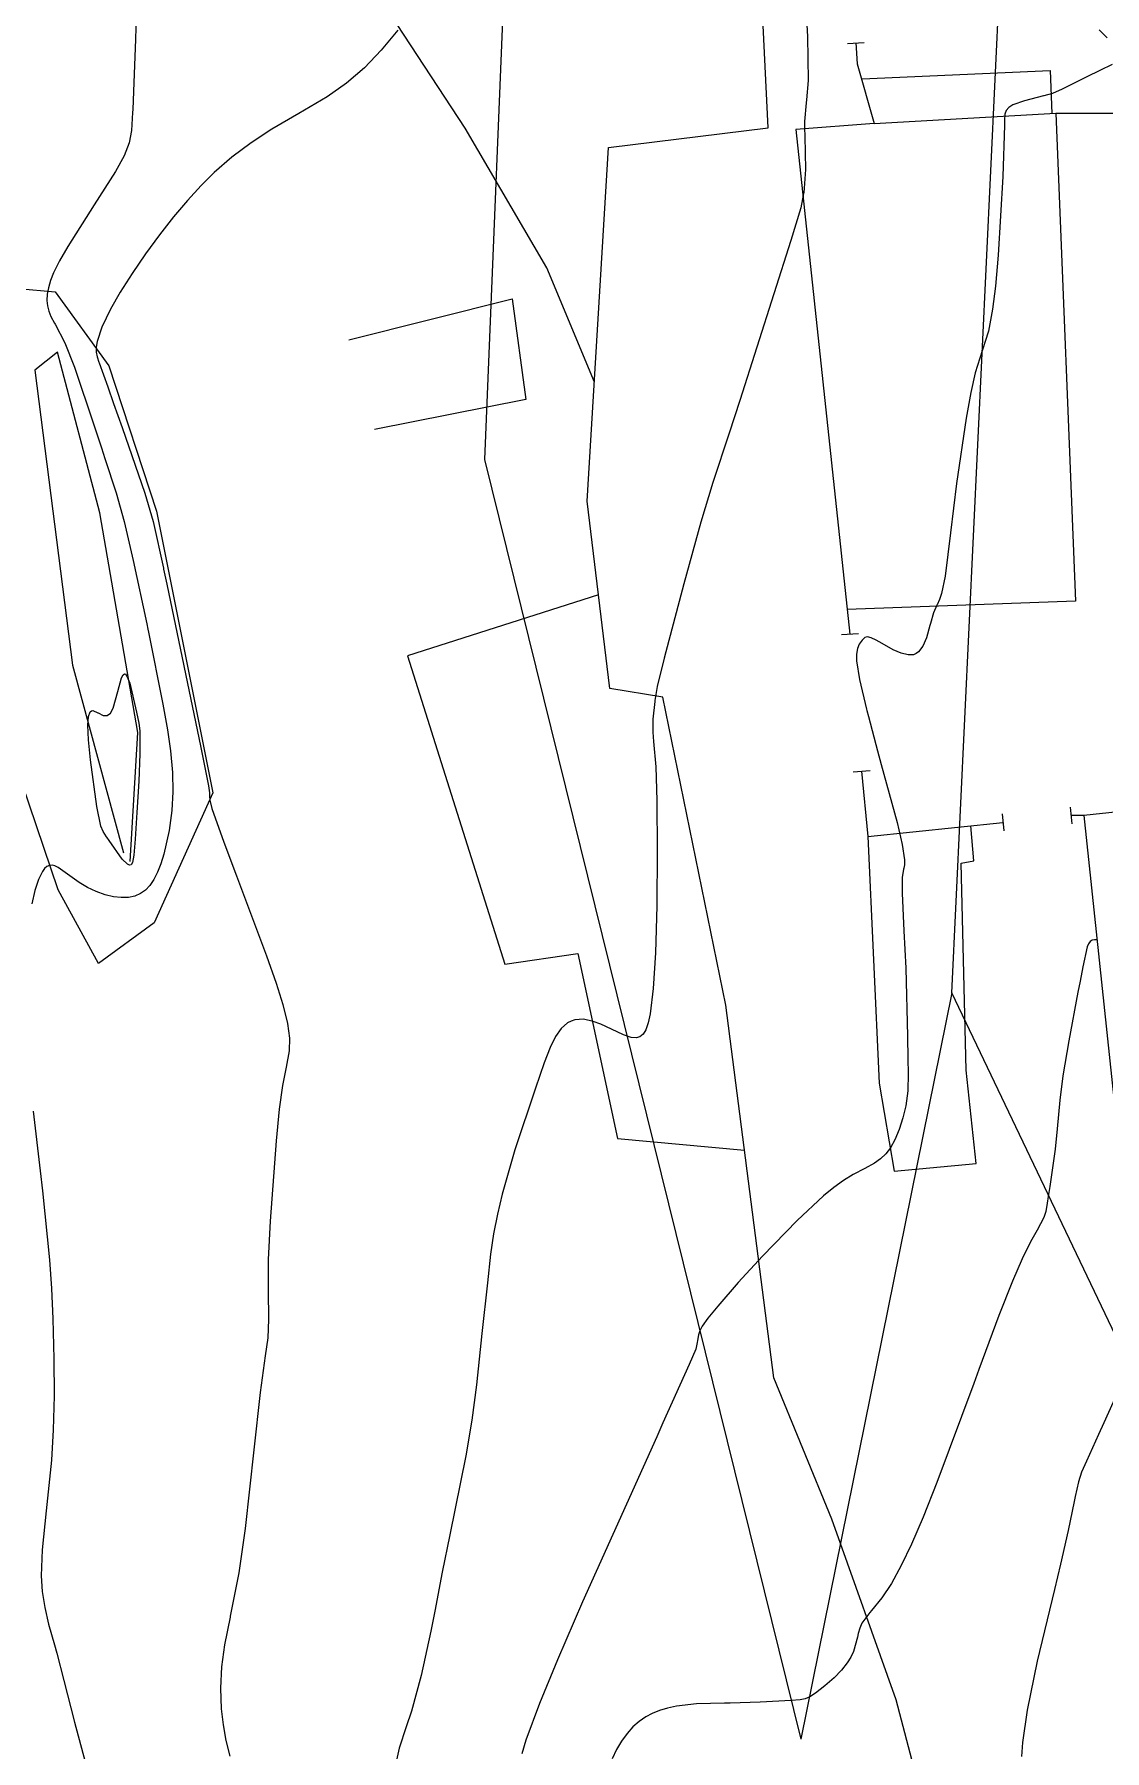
# Model space of a CAD drawing. Header units: metres. Extents: x 1233805 to 1234355, y 654698 to 655114.
# Drawn here: x 1234169.8 to 1234201.7, y 654731.7 to 654782.8 of the extents above; entities that cross this region are included whole.
import ezdxf

# ---------------------------------------------------------------- set-up
doc = ezdxf.new("R2010")
doc.units = ezdxf.units.M

msp = doc.modelspace()

# ---------------------------------------------------------------- linework, layer by layer
at = {"layer": 'ИИ_ГИДРОГРАФИЯ', "lineweight": 0, "elevation": 6.147}
msp.add_lwpolyline([(1234172.685, 654758.167), (1234172.914, 654762.006), (1234171.784, 654768.546), (1234170.527, 654773.323), (1234169.85, 654772.792), (1234170.968, 654764.013), (1234172.49, 654758.426)], dxfattribs=at)
at = {"layer": 'ИИ_ГОРИЗОНТАЛИ_ОСН', "lineweight": 0}
for points, elevation in [([(1234172.882, 654783.991), (1234172.85, 654782.634), (1234172.787, 654781.08), (1234172.764, 654780.539), (1234172.76, 654780.454), (1234172.727, 654779.916), (1234172.654, 654779.549), (1234172.506, 654779.164), (1234172.254, 654778.697), (1234171.619, 654777.705), (1234170.832, 654776.47), (1234170.585, 654776.037), (1234170.409, 654775.681), (1234170.318, 654775.454), (1234170.255, 654775.243), (1234170.218, 654775.047), (1234170.208, 654774.866), (1234170.223, 654774.7), (1234170.264, 654774.541), (1234170.329, 654774.385), (1234170.436, 654774.191), (1234170.454, 654774.16), (1234170.743, 654773.599), (1234171.029, 654772.875), (1234171.607, 654771.159), (1234171.832, 654770.474), (1234171.937, 654770.159), (1234172.267, 654769.138), (1234172.504, 654768.29), (1234172.778, 654767.127), (1234173.178, 654765.243), (1234173.212, 654765.08), (1234173.229, 654764.999), (1234173.662, 654762.848), (1234173.793, 654762.092), (1234173.884, 654761.468), (1234173.946, 654760.821), (1234173.96, 654760.244), (1234173.927, 654759.693), (1234173.843, 654759.096), (1234173.691, 654758.387), (1234173.602, 654758.1), (1234173.503, 654757.85), (1234173.393, 654757.636), (1234173.272, 654757.459), (1234173.139, 654757.319), (1234172.995, 654757.215), (1234172.827, 654757.142), (1234172.636, 654757.102), (1234172.423, 654757.096), (1234172.191, 654757.123), (1234171.941, 654757.184), (1234171.68, 654757.278), (1234171.418, 654757.401), (1234171.167, 654757.548), (1234170.825, 654757.796), (1234170.544, 654757.995), (1234170.448, 654758.041), (1234170.364, 654758.062), (1234170.285, 654758.057), (1234170.211, 654758.024), (1234170.142, 654757.962), (1234170.075, 654757.871), (1234169.961, 654757.634), (1234169.854, 654757.308), (1234169.76, 654756.909)], 6.5), ([(1234192.806, 654783.239), (1234192.84, 654782.716), (1234192.856, 654781.402), (1234192.814, 654780.83), (1234192.803, 654780.745), (1234192.75, 654780.184), (1234192.746, 654779.994), (1234192.746, 654779.99), (1234192.761, 654779.751), (1234192.777, 654778.763), (1234192.727, 654778.069), (1234192.724, 654778.044), (1234192.724, 654778.04), (1234192.638, 654777.623), (1234192.347, 654776.643), (1234190.829, 654771.884), (1234190.507, 654770.91), (1234190.028, 654769.443), (1234189.67, 654768.264), (1234189.16, 654766.435), (1234188.578, 654764.22), (1234188.371, 654763.376), (1234188.3, 654762.962), (1234188.299, 654762.951), (1234188.296, 654762.929), (1234188.241, 654762.403), (1234188.234, 654762.015), (1234188.259, 654761.74), (1234188.324, 654760.987), (1234188.36, 654759.982), (1234188.372, 654758.479), (1234188.356, 654756.849), (1234188.315, 654755.454), (1234188.252, 654754.398), (1234188.16, 654753.635), (1234188.1, 654753.367), (1234188.031, 654753.167), (1234187.951, 654753.032), (1234187.856, 654752.952), (1234187.743, 654752.923), (1234187.597, 654752.94), (1234187.363, 654753.019), (1234187.013, 654753.18), (1234186.69, 654753.329), (1234186.461, 654753.416), (1234186.172, 654753.477), (1234185.921, 654753.461), (1234185.807, 654753.425), (1234185.7, 654753.369), (1234185.507, 654753.2), (1234185.346, 654752.967), (1234185.184, 654752.635), (1234185.005, 654752.18), (1234184.745, 654751.432), (1234184.137, 654749.595), (1234183.753, 654748.276), (1234183.612, 654747.681), (1234183.502, 654747.098), (1234183.413, 654746.486), (1234183.315, 654745.636), (1234183.152, 654744.128), (1234182.988, 654742.603), (1234182.857, 654741.551), (1234182.67, 654740.487), (1234182.198, 654738.136), (1234181.973, 654737.03), (1234181.748, 654735.872), (1234181.634, 654735.274), (1234181.349, 654733.957), (1234181.054, 654732.889), (1234180.9, 654732.427), (1234180.695, 654731.79), (1234180.591, 654731.346)], 7.5), ([(1234180.649, 654782.907), (1234180.157, 654782.306), (1234179.656, 654781.786), (1234179.122, 654781.326), (1234178.547, 654780.918), (1234177.709, 654780.425), (1234176.902, 654779.957), (1234176.285, 654779.555), (1234175.716, 654779.128), (1234175.19, 654778.669), (1234174.798, 654778.28), (1234174.392, 654777.838), (1234173.977, 654777.347), (1234173.558, 654776.815), (1234173.14, 654776.246), (1234172.744, 654775.667), (1234172.389, 654775.108), (1234172.099, 654774.604), (1234171.84, 654774.07), (1234171.701, 654773.646), (1234171.675, 654773.475), (1234171.676, 654773.322), (1234171.701, 654773.184), (1234171.758, 654773.026), (1234171.764, 654773.011), (1234172.022, 654772.298), (1234172.194, 654771.799), (1234172.445, 654771.082), (1234173.121, 654769.126), (1234173.373, 654768.287), (1234173.675, 654766.903), (1234173.683, 654766.866), (1234173.776, 654766.421), (1234174.791, 654761.559), (1234175.016, 654760.426), (1234175.049, 654760.215), (1234175.048, 654760.122), (1234175.048, 654760.12), (1234175.054, 654759.994), (1234175.121, 654759.745), (1234175.473, 654758.746), (1234175.851, 654757.75), (1234176.742, 654755.366), (1234177.027, 654754.548), (1234177.227, 654753.917), (1234177.369, 654753.354), (1234177.429, 654752.915), (1234177.417, 654752.54), (1234177.329, 654752.053), (1234177.223, 654751.507), (1234177.125, 654750.8), (1234177.027, 654749.863), (1234176.849, 654747.467), (1234176.797, 654746.334), (1234176.794, 654745.446), (1234176.794, 654745.408), (1234176.799, 654744.547), (1234176.778, 654744), (1234176.707, 654743.467), (1234176.554, 654742.377), (1234176.369, 654740.669), (1234176.111, 654738.332), (1234175.92, 654737.007), (1234175.664, 654735.718), (1234175.658, 654735.689), (1234175.494, 654734.869), (1234175.405, 654734.215), (1234175.371, 654733.58), (1234175.394, 654732.96), (1234175.449, 654732.489), (1234175.537, 654732.017), (1234175.655, 654731.554)], 7), ([(1234201.453, 654755.838), (1234201.383, 654755.845), (1234201.309, 654755.83), (1234201.25, 654755.791), (1234201.204, 654755.727), (1234201.164, 654755.63), (1234201.034, 654755.041), (1234200.951, 654754.607), (1234200.888, 654754.286), (1234200.613, 654752.837), (1234200.441, 654751.799), (1234200.348, 654751.071), (1234200.266, 654750.216), (1234200.21, 654749.617), (1234200.051, 654748.505), (1234200.003, 654748.209), (1234199.975, 654748.011), (1234199.934, 654747.758), (1234199.876, 654747.581), (1234199.669, 654747.199), (1234199.473, 654746.853), (1234199.228, 654746.353), (1234198.941, 654745.687), (1234198.538, 654744.662), (1234197.942, 654743.06), (1234197.788, 654742.638), (1234196.689, 654739.696), (1234196.278, 654738.666), (1234195.934, 654737.864), (1234195.629, 654737.227), (1234195.335, 654736.695), (1234195.054, 654736.269), (1234194.749, 654735.892), (1234194.697, 654735.832), (1234194.459, 654735.508), (1234194.394, 654735.367), (1234194.346, 654735.202), (1234194.323, 654735.094), (1234194.206, 654734.672), (1234194.125, 654734.496), (1234194.023, 654734.329), (1234193.854, 654734.116), (1234193.63, 654733.885), (1234193.36, 654733.645), (1234193.083, 654733.43), (1234192.914, 654733.322), (1234192.773, 654733.262), (1234192.618, 654733.23), (1234192.357, 654733.208), (1234191.431, 654733.157), (1234190.536, 654733.133), (1234190.366, 654733.131), (1234189.537, 654733.108), (1234188.938, 654733.041), (1234188.674, 654732.986), (1234188.435, 654732.915), (1234188.219, 654732.829), (1234188.026, 654732.726), (1234187.83, 654732.589), (1234187.644, 654732.423), (1234187.47, 654732.227), (1234187.308, 654732.004), (1234187.159, 654731.753), (1234187.026, 654731.479)], 8.5), ([(1234169.801, 654750.745), (1234170.004, 654748.969), (1234170.075, 654748.371), (1234170.286, 654746.317), (1234170.346, 654745.471), (1234170.388, 654744.564), (1234170.42, 654743.38), (1234170.424, 654742.27), (1234170.4, 654741.26), (1234170.349, 654740.36), (1234170.19, 654738.851), (1234170.066, 654737.695), (1234170.041, 654736.921), (1234170.073, 654736.456), (1234170.146, 654735.976), (1234170.259, 654735.48), (1234170.434, 654734.868), (1234170.509, 654734.615), (1234170.716, 654733.806), (1234171.028, 654732.562), (1234171.352, 654731.384)], 6.5), ([(1234202.398, 654743.114), (1234201.655, 654741.471), (1234201.502, 654741.125), (1234201.14, 654740.33), (1234200.996, 654740.007), (1234200.902, 654739.715), (1234200.807, 654739.284), (1234200.777, 654739.133), (1234200.599, 654738.271), (1234200.368, 654737.269), (1234200.185, 654736.516), (1234199.678, 654734.383), (1234199.38, 654732.923), (1234199.241, 654731.961), (1234199.208, 654731.545)], 9)]:
    msp.add_lwpolyline(points, dxfattribs=dict(at, elevation=elevation))
at = {"layer": 'ИИ_ГОРИЗОНТАЛИ_УТОЛЩ', "lineweight": 0}
for points, elevation in [([(1234201.52, 654782.914), (1234201.756, 654782.676)], 8), ([(1234201.905, 654781.883), (1234201.536, 654781.708), (1234201.156, 654781.518), (1234200.422, 654781.153), (1234200.134, 654781.021), (1234199.875, 654780.951), (1234199.864, 654780.948), (1234199.3, 654780.806), (1234198.954, 654780.683), (1234198.826, 654780.607), (1234198.749, 654780.519), (1234198.712, 654780.407), (1234198.7, 654780.229), (1234198.699, 654780.077), (1234198.653, 654778.549), (1234198.511, 654776.207), (1234198.43, 654775.291), (1234198.348, 654774.599), (1234198.225, 654773.952), (1234198.04, 654773.365), (1234197.831, 654772.705), (1234197.701, 654772.127), (1234197.561, 654771.365), (1234197.274, 654769.42), (1234197.098, 654767.947), (1234196.937, 654766.661), (1234196.83, 654766.145), (1234196.771, 654765.968), (1234196.696, 654765.809), (1234196.69, 654765.797), (1234196.59, 654765.572), (1234196.498, 654765.253), (1234196.484, 654765.194), (1234196.381, 654764.826), (1234196.274, 654764.577), (1234196.145, 654764.408), (1234196.072, 654764.356), (1234195.994, 654764.324), (1234195.832, 654764.316), (1234195.631, 654764.366), (1234195.389, 654764.473), (1234195.065, 654764.655), (1234194.882, 654764.76), (1234194.73, 654764.83), (1234194.621, 654764.852), (1234194.544, 654764.832), (1234194.468, 654764.759), (1234194.466, 654764.757), (1234194.464, 654764.755), (1234194.376, 654764.636), (1234194.324, 654764.507), (1234194.298, 654764.343), (1234194.3, 654764.144), (1234194.388, 654763.586), (1234194.598, 654762.7), (1234194.609, 654762.659), (1234194.652, 654762.489), (1234194.922, 654761.466), (1234195.036, 654761.057), (1234195.504, 654759.331), (1234195.654, 654758.673), (1234195.723, 654758.219), (1234195.725, 654758.076), (1234195.702, 654757.973), (1234195.693, 654757.945), (1234195.659, 654757.7), (1234195.659, 654757.233), (1234195.711, 654756.113), (1234195.765, 654755.002), (1234195.82, 654752.977), (1234195.83, 654752.289), (1234195.836, 654751.875), (1234195.836, 654751.864), (1234195.827, 654751.352), (1234195.764, 654750.901), (1234195.677, 654750.547), (1234195.564, 654750.198), (1234195.438, 654749.894), (1234195.306, 654749.65), (1234195.172, 654749.472), (1234195.015, 654749.323), (1234194.829, 654749.194), (1234194.549, 654749.042), (1234194.544, 654749.039), (1234194.201, 654748.855), (1234193.913, 654748.677), (1234193.621, 654748.468), (1234193.321, 654748.227), (1234192.532, 654747.493), (1234191.504, 654746.432), (1234190.781, 654745.645), (1234190.17, 654744.947), (1234189.876, 654744.587), (1234189.71, 654744.348), (1234189.639, 654744.212), (1234189.597, 654744.085), (1234189.566, 654743.917), (1234189.556, 654743.857), (1234189.514, 654743.659), (1234189.324, 654743.203), (1234188.54, 654741.467), (1234188.353, 654741.055), (1234186.145, 654736.143), (1234185.397, 654734.419), (1234184.862, 654733.126), (1234184.457, 654732.03), (1234184.336, 654731.627)], 8), ([(1234172.716, 654758.076), (1234172.667, 654758.067), (1234172.608, 654758.09), (1234172.453, 654758.239), (1234172.058, 654758.792), (1234171.988, 654758.896), (1234171.98, 654758.908), (1234171.88, 654759.068), (1234171.816, 654759.226), (1234171.692, 654759.809), (1234171.504, 654761.2), (1234171.449, 654761.795), (1234171.429, 654762.223), (1234171.444, 654762.484), (1234171.495, 654762.626), (1234171.532, 654762.656), (1234171.579, 654762.661), (1234171.723, 654762.597), (1234171.733, 654762.592), (1234171.888, 654762.519), (1234172.002, 654762.517), (1234172.099, 654762.588), (1234172.18, 654762.733), (1234172.318, 654763.225), (1234172.43, 654763.638), (1234172.475, 654763.729), (1234172.518, 654763.759), (1234172.552, 654763.741), (1234172.589, 654763.689), (1234172.672, 654763.479), (1234172.88, 654762.616), (1234172.944, 654762.29), (1234172.973, 654762.055), (1234172.977, 654761.377), (1234172.941, 654760.562), (1234172.888, 654759.633), (1234172.835, 654758.837), (1234172.794, 654758.357), (1234172.758, 654758.141), (1234172.716, 654758.076)], 6)]:
    msp.add_lwpolyline(points, dxfattribs=dict(at, elevation=elevation))
at = {"layer": 'ИИ_ДОРОГИ_АД', "lineweight": 0}
for points in [[(1234186.499, 654772.43), (1234185.087, 654775.837), (1234182.653, 654779.993), (1234178.607, 654786.162), (1234174.411, 654792.016), (1234171.249, 654796.889), (1234169.627, 654799.628), (1234166.927, 654805.767), (1234165.406, 654809.475), (1234163.969, 654814.629), (1234161.815, 654824.807), (1234159.735, 654836.277), (1234157.314, 654850.821), (1234157.022, 654857.684), (1234157.635, 654863.288), (1234157.669, 654867.693), (1234155.678, 654883.81), (1234154.898, 654887.395), (1234153.73, 654892.278), (1234151.987, 654901.674), (1234147.064, 654917.772), (1234146.616, 654918.416), (1234145.971, 654918.763)], [(1234191.938, 654714.554), (1234192.965, 654715.104), (1234194.639, 654716.753), (1234195.335, 654717.773), (1234195.754, 654718.845), (1234196.39, 654721.356), (1234196.528, 654722.788), (1234197.091, 654727.069), (1234195.475, 654733.231), (1234193.566, 654738.604), (1234191.841, 654742.808), (1234190.414, 654753.902), (1234188.539, 654763.063), (1234186.962, 654763.321), (1234186.286, 654768.894), (1234186.919, 654779.417), (1234191.672, 654779.996), (1234191.147, 654790.763), (1234191.676, 654796.134), (1234194.409, 654801.17), (1234195.642, 654805.705), (1234200.274, 654806.141)], [(1234194.467, 654781.46), (1234200.062, 654781.705), (1234200.11, 654780.426)], [(1234200.225, 654780.432), (1234200.816, 654765.918), (1234194.025, 654765.673)], [(1234186.624, 654766.107), (1234180.935, 654764.286), (1234183.836, 654755.122), (1234186.004, 654755.432), (1234187.186, 654749.927), (1234190.97, 654749.583)], [(1234194.638, 654758.914), (1234194.969, 654751.572), (1234195.418, 654748.961), (1234197.86, 654749.186), (1234197.561, 654751.961), (1234197.417, 654758.121), (1234197.789, 654758.187), (1234197.699, 654759.235)]]:
    msp.add_lwpolyline(points, dxfattribs=at)
at = {"layer": 'ИИ_ЛЭП_НН', "lineweight": 0, "elevation": -11.67}
msp.add_lwpolyline([(1234161.978, 654934.825), (1234173.077, 654903.717), (1234180.16, 654873.686), (1234184.365, 654839.004), (1234184.636, 654804.491), (1234183.229, 654770.133), (1234192.646, 654732.06)], dxfattribs=at)
at = {"layer": 'ИИ_ЛЭП_НН', "lineweight": 0}
for points in [[(1234210.181, 654726.963), (1234197.131, 654754.262), (1234199.193, 654797.752), (1234192.034, 654833.676)], [(1234197.131, 654754.262), (1234192.646, 654732.06)]]:
    msp.add_lwpolyline(points, dxfattribs=at)
at = {"layer": 'ИИ_ОГРАДЫ', "lineweight": 0}
for points in [[(1234194.026, 654782.507), (1234194.525, 654782.542)], [(1234194.275, 654782.524), (1234194.322, 654781.9), (1234194.82, 654780.131), (1234200.225, 654780.432), (1234212.914, 654780.43), (1234216.338, 654780.35)], [(1234194.82, 654780.131), (1234192.497, 654779.947), (1234194.104, 654764.937)], [(1234193.855, 654764.92), (1234194.353, 654764.954)], [(1234194.201, 654760.841), (1234194.7, 654760.876)], [(1234194.451, 654760.859), (1234194.638, 654758.914), (1234198.656, 654759.336)], [(1234198.632, 654759.585), (1234198.681, 654759.087)], [(1234200.66, 654759.785), (1234200.71, 654759.288)], [(1234201.061, 654759.541), (1234200.685, 654759.537)]]:
    msp.add_lwpolyline(points, dxfattribs=at)
at = {"layer": 'ИИ_ОТКОС', "lineweight": 0, "elevation": 6.533}
msp.add_lwpolyline([(1234169.092, 654772.133), (1234168.329, 654774.38), (1234169.359, 654775.218), (1234170.453, 654775.122), (1234172.049, 654772.917), (1234173.471, 654768.597), (1234175.148, 654760.217), (1234173.403, 654756.342), (1234171.74, 654755.14), (1234170.543, 654757.331), (1234168.833, 654762.397), (1234168.976, 654769.849), (1234169.092, 654772.133)], dxfattribs=at)
at = {"layer": 'ИИ_СТРОЕНИЕ', "lineweight": 0}
msp.add_lwpolyline([(1234201.061, 654759.541), (1234201.973, 654750.935), (1234207.102, 654751.479), (1234206.817, 654754.17), (1234206.19, 654760.085), (1234206.083, 654760.074), (1234201.061, 654759.541)], dxfattribs=at)
at = {"layer": 'ИИ_УГОДЬЯ', "lineweight": 0}
msp.add_lwpolyline([(1234179.194, 654773.695), (1234184.05, 654774.908), (1234184.455, 654771.919), (1234179.959, 654771.02)], dxfattribs=at)

doc.saveas('drawing.dxf')
